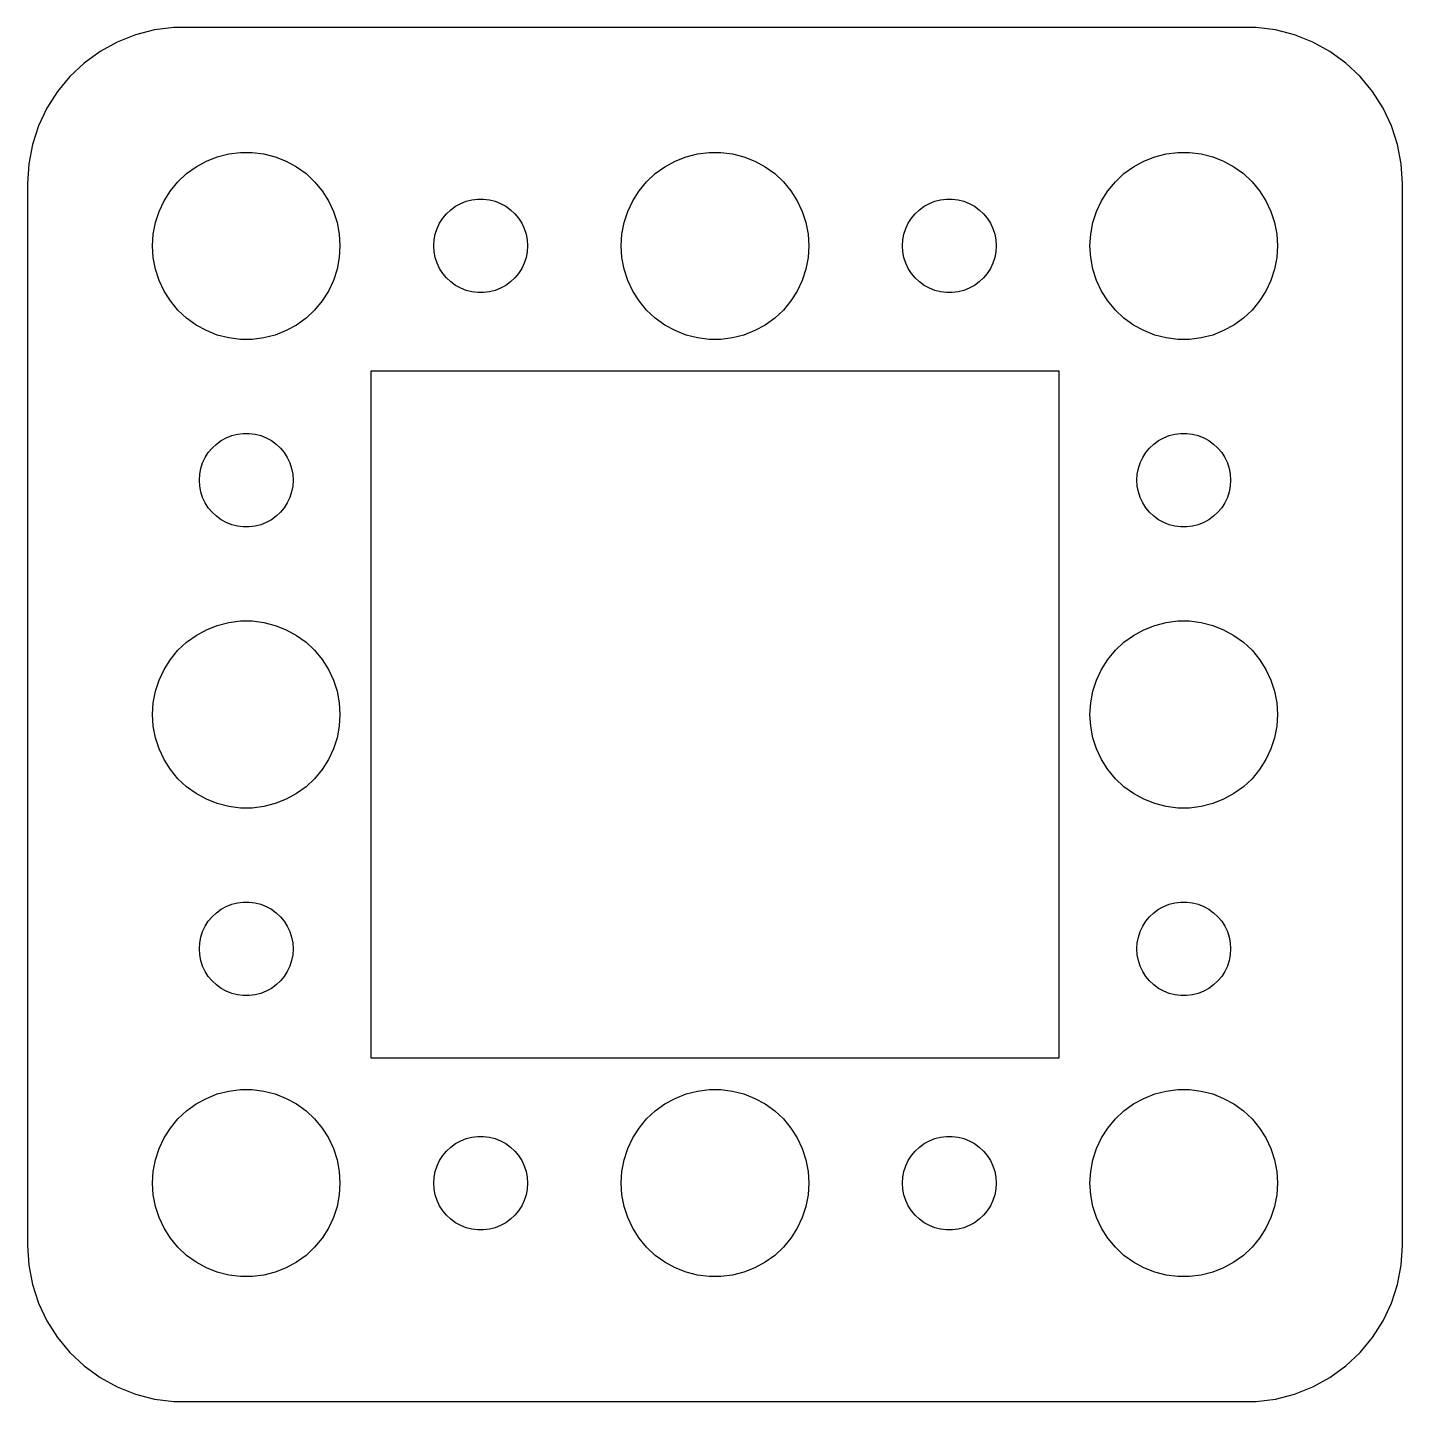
# Model space of a CAD drawing. Header units: metres. Extents: x -22 to 22, y 248 to 508.
# Drawn here: x -22 to 22, y 410.01 to 453.99 of the extents above; entities that cross this region are included whole.
import ezdxf

# ---------------------------------------------------------------- set-up
doc = ezdxf.new("R2010")
doc.units = ezdxf.units.M

msp = doc.modelspace()

# ---------------------------------------------------------------- linework, layer by layer
for p, q in [((-18.5451, 453.755), (-19.1289, 453.524)), ((-17.9369, 453.911), (-18.5451, 453.755)), ((-17.3139, 453.99), (-17.9369, 453.911)), ((17.3139, 453.99), (-17.3139, 453.99)), ((17.9369, 453.911), (17.3139, 453.99)), ((18.5451, 453.755), (17.9369, 453.911)), ((19.1289, 453.524), (18.5451, 453.755)), ((-19.6791, 453.222), (-20.1871, 452.853)), ((-19.1289, 453.524), (-19.6791, 453.222)), ((19.6791, 453.222), (19.1289, 453.524)), ((20.1871, 452.853), (19.6791, 453.222)), ((-20.1871, 452.853), (-20.6448, 452.423)), ((20.6448, 452.423), (20.1871, 452.853)), ((-20.6448, 452.423), (-21.0451, 451.939)), ((21.0451, 451.939), (20.6448, 452.423)), ((-21.0451, 451.939), (-21.3815, 451.409)), ((21.3815, 451.409), (21.0451, 451.939)), ((-21.3815, 451.409), (-21.6489, 450.841)), ((21.6489, 450.841), (21.3815, 451.409)), ((-21.6489, 450.841), (-21.8429, 450.243)), ((21.8429, 450.243), (21.6489, 450.841)), ((-21.8429, 450.243), (-21.9606, 449.627)), ((21.9606, 449.627), (21.8429, 450.243)), ((-16.6075, 449.533), (-16.2773, 449.714)), ((-16.2773, 449.714), (-15.927, 449.853)), ((-15.927, 449.853), (-15.5621, 449.947)), ((-15.5621, 449.947), (-15.1884, 449.994)), ((-15.1884, 449.994), (-14.8116, 449.994)), ((-14.8116, 449.994), (-14.4379, 449.947)), ((-14.4379, 449.947), (-14.0729, 449.853)), ((-14.0729, 449.853), (-13.7227, 449.714)), ((-13.7227, 449.714), (-13.3925, 449.533)), ((-1.60747, 449.533), (-1.27733, 449.714)), ((-1.27733, 449.714), (-0.92705, 449.853)), ((-0.92705, 449.853), (-0.56213, 449.947)), ((-0.56213, 449.947), (-0.18837, 449.994)), ((-0.18837, 449.994), (0.18837, 449.994)), ((0.18837, 449.994), (0.56213, 449.947)), ((0.56213, 449.947), (0.92705, 449.853)), ((0.92705, 449.853), (1.27733, 449.714)), ((1.27733, 449.714), (1.60747, 449.533)), ((13.3925, 449.533), (13.7227, 449.714)), ((13.7227, 449.714), (14.0729, 449.853)), ((14.0729, 449.853), (14.4379, 449.947)), ((14.4379, 449.947), (14.8116, 449.994)), ((14.8116, 449.994), (15.1884, 449.994)), ((15.1884, 449.994), (15.5621, 449.947)), ((15.5621, 449.947), (15.927, 449.853)), ((15.927, 449.853), (16.2773, 449.714)), ((16.2773, 449.714), (16.6075, 449.533)), ((-21.9606, 449.627), (-22, 449)), ((-17.1869, 449.054), (-16.9123, 449.312)), ((-16.9123, 449.312), (-16.6075, 449.533)), ((-13.3925, 449.533), (-13.0877, 449.312)), ((-13.0877, 449.312), (-12.8131, 449.054)), ((-2.1869, 449.054), (-1.91226, 449.312)), ((-1.91226, 449.312), (-1.60747, 449.533)), ((1.60747, 449.533), (1.91226, 449.312)), ((1.91226, 449.312), (2.1869, 449.054)), ((12.8131, 449.054), (13.0877, 449.312)), ((13.0877, 449.312), (13.3925, 449.533)), ((16.6075, 449.533), (16.9123, 449.312)), ((16.9123, 449.312), (17.1869, 449.054)), ((22, 449), (21.9606, 449.627)), ((-22, 449), (-22, 415)), ((-17.427, 448.763), (-17.1869, 449.054)), ((-12.8131, 449.054), (-12.5729, 448.763)), ((-2.42705, 448.763), (-2.1869, 449.054)), ((2.1869, 449.054), (2.42705, 448.763)), ((12.5729, 448.763), (12.8131, 449.054)), ((17.1869, 449.054), (17.427, 448.763)), ((22, 415), (22, 449)), ((-17.7893, 448.104), (-17.6289, 448.445)), ((-17.6289, 448.445), (-17.427, 448.763)), ((-12.5729, 448.763), (-12.3711, 448.445)), ((-12.3711, 448.445), (-12.2107, 448.104)), ((-8.13866, 448.357), (-7.96352, 448.427)), ((-7.96352, 448.427), (-7.78107, 448.473)), ((-7.78107, 448.473), (-7.59418, 448.497)), ((-7.59418, 448.497), (-7.40581, 448.497)), ((-7.40581, 448.497), (-7.21892, 448.473)), ((-7.21892, 448.473), (-7.03647, 448.427)), ((-7.03647, 448.427), (-6.86133, 448.357)), ((-2.78932, 448.104), (-2.62891, 448.445)), ((-2.62891, 448.445), (-2.42705, 448.763)), ((2.42705, 448.763), (2.62891, 448.445)), ((2.62891, 448.445), (2.78932, 448.104)), ((6.86133, 448.357), (7.03647, 448.427)), ((7.03647, 448.427), (7.21892, 448.473)), ((7.21892, 448.473), (7.40581, 448.497)), ((7.40581, 448.497), (7.59418, 448.497)), ((7.59418, 448.497), (7.78107, 448.473)), ((7.78107, 448.473), (7.96352, 448.427)), ((7.96352, 448.427), (8.13866, 448.357)), ((12.2107, 448.104), (12.3711, 448.445)), ((12.3711, 448.445), (12.5729, 448.763)), ((17.427, 448.763), (17.6289, 448.445)), ((17.6289, 448.445), (17.7893, 448.104)), ((-17.9057, 447.746), (-17.7893, 448.104)), ((-12.2107, 448.104), (-12.0942, 447.746)), ((-8.71352, 447.882), (-8.59344, 448.027)), ((-8.59344, 448.027), (-8.45613, 448.156)), ((-8.45613, 448.156), (-8.30373, 448.266)), ((-8.30373, 448.266), (-8.13866, 448.357)), ((-6.86133, 448.357), (-6.69626, 448.266)), ((-6.69626, 448.266), (-6.54385, 448.156)), ((-6.54385, 448.156), (-6.40654, 448.027)), ((-6.40654, 448.027), (-6.28647, 447.882)), ((-2.90575, 447.746), (-2.78932, 448.104)), ((2.78932, 448.104), (2.90575, 447.746)), ((6.28647, 447.882), (6.40654, 448.027)), ((6.40654, 448.027), (6.54385, 448.156)), ((6.54385, 448.156), (6.69626, 448.266)), ((6.69626, 448.266), (6.86133, 448.357)), ((8.13866, 448.357), (8.30373, 448.266)), ((8.30373, 448.266), (8.45613, 448.156)), ((8.45613, 448.156), (8.59344, 448.027)), ((8.59344, 448.027), (8.71352, 447.882)), ((12.0942, 447.746), (12.2107, 448.104)), ((17.7893, 448.104), (17.9057, 447.746)), ((-17.9763, 447.376), (-17.9057, 447.746)), ((-12.0942, 447.746), (-12.0237, 447.376)), ((-8.95287, 447.373), (-8.89465, 447.552)), ((-8.89465, 447.552), (-8.81445, 447.723)), ((-8.81445, 447.723), (-8.71352, 447.882)), ((-6.28647, 447.882), (-6.18553, 447.723)), ((-6.18553, 447.723), (-6.10533, 447.552)), ((-6.10533, 447.552), (-6.04712, 447.373)), ((-2.97633, 447.376), (-2.90575, 447.746)), ((2.90575, 447.746), (2.97633, 447.376)), ((6.04712, 447.373), (6.10533, 447.552)), ((6.10533, 447.552), (6.18553, 447.723)), ((6.18553, 447.723), (6.28647, 447.882)), ((8.71352, 447.882), (8.81445, 447.723)), ((8.81445, 447.723), (8.89465, 447.552)), ((8.89465, 447.552), (8.95287, 447.373)), ((12.0237, 447.376), (12.0942, 447.746)), ((17.9057, 447.746), (17.9763, 447.376)), ((-18, 447), (-17.9763, 447.376)), ((-12.0237, 447.376), (-12, 447)), ((-9, 447), (-8.98816, 447.188)), ((-8.98816, 447.188), (-8.95287, 447.373)), ((-6.04712, 447.373), (-6.01183, 447.188)), ((-6.01183, 447.188), (-6, 447)), ((-3, 447), (-2.97633, 447.376)), ((2.97633, 447.376), (3, 447)), ((6, 447), (6.01183, 447.188)), ((6.01183, 447.188), (6.04712, 447.373)), ((8.95287, 447.373), (8.98816, 447.188)), ((8.98816, 447.188), (9, 447)), ((12, 447), (12.0237, 447.376)), ((17.9763, 447.376), (18, 447)), ((-17.9763, 446.624), (-18, 447)), ((-17.9057, 446.254), (-17.9763, 446.624)), ((-12.0237, 446.624), (-12.0942, 446.254)), ((-12, 447), (-12.0237, 446.624)), ((-8.98816, 446.812), (-9, 447)), ((-8.95287, 446.627), (-8.98816, 446.812)), ((-8.89465, 446.448), (-8.95287, 446.627)), ((-6.04712, 446.627), (-6.10533, 446.448)), ((-6.01183, 446.812), (-6.04712, 446.627)), ((-6, 447), (-6.01183, 446.812)), ((-2.97633, 446.624), (-3, 447)), ((-2.90575, 446.254), (-2.97633, 446.624)), ((2.97633, 446.624), (2.90575, 446.254)), ((3, 447), (2.97633, 446.624)), ((6.01183, 446.812), (6, 447)), ((6.04712, 446.627), (6.01183, 446.812)), ((6.10533, 446.448), (6.04712, 446.627)), ((8.95287, 446.627), (8.89465, 446.448)), ((8.98816, 446.812), (8.95287, 446.627)), ((9, 447), (8.98816, 446.812)), ((12.0237, 446.624), (12, 447)), ((12.0942, 446.254), (12.0237, 446.624)), ((17.9763, 446.624), (17.9057, 446.254)), ((18, 447), (17.9763, 446.624)), ((-17.7893, 445.896), (-17.9057, 446.254)), ((-12.0942, 446.254), (-12.2107, 445.896)), ((-8.81445, 446.277), (-8.89465, 446.448)), ((-8.71352, 446.118), (-8.81445, 446.277)), ((-6.18553, 446.277), (-6.28647, 446.118)), ((-6.10533, 446.448), (-6.18553, 446.277)), ((-2.78932, 445.896), (-2.90575, 446.254)), ((2.90575, 446.254), (2.78932, 445.896)), ((6.18553, 446.277), (6.10533, 446.448)), ((6.28647, 446.118), (6.18553, 446.277)), ((8.81445, 446.277), (8.71352, 446.118)), ((8.89465, 446.448), (8.81445, 446.277)), ((12.2107, 445.896), (12.0942, 446.254)), ((17.9057, 446.254), (17.7893, 445.896)), ((-17.6289, 445.555), (-17.7893, 445.896)), ((-12.2107, 445.896), (-12.3711, 445.555)), ((-8.59344, 445.973), (-8.71352, 446.118)), ((-8.45613, 445.844), (-8.59344, 445.973)), ((-8.30373, 445.734), (-8.45613, 445.844)), ((-8.13866, 445.643), (-8.30373, 445.734)), ((-6.69626, 445.734), (-6.86133, 445.643)), ((-6.54385, 445.844), (-6.69626, 445.734)), ((-6.40654, 445.973), (-6.54385, 445.844)), ((-6.28647, 446.118), (-6.40654, 445.973)), ((-2.62891, 445.555), (-2.78932, 445.896)), ((2.78932, 445.896), (2.62891, 445.555)), ((6.40654, 445.973), (6.28647, 446.118)), ((6.54385, 445.844), (6.40654, 445.973)), ((6.69626, 445.734), (6.54385, 445.844)), ((6.86133, 445.643), (6.69626, 445.734)), ((8.30373, 445.734), (8.13866, 445.643)), ((8.45613, 445.844), (8.30373, 445.734)), ((8.59344, 445.973), (8.45613, 445.844)), ((8.71352, 446.118), (8.59344, 445.973)), ((12.3711, 445.555), (12.2107, 445.896)), ((17.7893, 445.896), (17.6289, 445.555)), ((-17.427, 445.237), (-17.6289, 445.555)), ((-12.3711, 445.555), (-12.5729, 445.237)), ((-7.96352, 445.573), (-8.13866, 445.643)), ((-7.78107, 445.527), (-7.96352, 445.573)), ((-7.59418, 445.503), (-7.78107, 445.527)), ((-7.40581, 445.503), (-7.59418, 445.503)), ((-7.21892, 445.527), (-7.40581, 445.503)), ((-7.03647, 445.573), (-7.21892, 445.527)), ((-6.86133, 445.643), (-7.03647, 445.573)), ((-2.42705, 445.237), (-2.62891, 445.555)), ((2.62891, 445.555), (2.42705, 445.237)), ((7.03647, 445.573), (6.86133, 445.643)), ((7.21892, 445.527), (7.03647, 445.573)), ((7.40581, 445.503), (7.21892, 445.527)), ((7.59418, 445.503), (7.40581, 445.503)), ((7.78107, 445.527), (7.59418, 445.503)), ((7.96352, 445.573), (7.78107, 445.527)), ((8.13866, 445.643), (7.96352, 445.573)), ((12.5729, 445.237), (12.3711, 445.555)), ((17.6289, 445.555), (17.427, 445.237)), ((-17.1869, 444.946), (-17.427, 445.237)), ((-16.9123, 444.688), (-17.1869, 444.946)), ((-12.8131, 444.946), (-13.0877, 444.688)), ((-12.5729, 445.237), (-12.8131, 444.946)), ((-2.1869, 444.946), (-2.42705, 445.237)), ((-1.91226, 444.688), (-2.1869, 444.946)), ((2.1869, 444.946), (1.91226, 444.688)), ((2.42705, 445.237), (2.1869, 444.946)), ((12.8131, 444.946), (12.5729, 445.237)), ((13.0877, 444.688), (12.8131, 444.946)), ((17.1869, 444.946), (16.9123, 444.688)), ((17.427, 445.237), (17.1869, 444.946)), ((-16.6075, 444.467), (-16.9123, 444.688)), ((-16.2773, 444.286), (-16.6075, 444.467)), ((-13.3925, 444.467), (-13.7227, 444.286)), ((-13.0877, 444.688), (-13.3925, 444.467)), ((-1.60747, 444.467), (-1.91226, 444.688)), ((-1.27733, 444.286), (-1.60747, 444.467)), ((1.60747, 444.467), (1.27733, 444.286)), ((1.91226, 444.688), (1.60747, 444.467)), ((13.3925, 444.467), (13.0877, 444.688)), ((13.7227, 444.286), (13.3925, 444.467)), ((16.6075, 444.467), (16.2773, 444.286)), ((16.9123, 444.688), (16.6075, 444.467)), ((-15.927, 444.147), (-16.2773, 444.286)), ((-15.5621, 444.053), (-15.927, 444.147)), ((-15.1884, 444.006), (-15.5621, 444.053)), ((-14.8116, 444.006), (-15.1884, 444.006)), ((-14.4379, 444.053), (-14.8116, 444.006)), ((-14.0729, 444.147), (-14.4379, 444.053)), ((-13.7227, 444.286), (-14.0729, 444.147)), ((-0.92705, 444.147), (-1.27733, 444.286)), ((-0.56213, 444.053), (-0.92705, 444.147)), ((-0.18837, 444.006), (-0.56213, 444.053)), ((0.18837, 444.006), (-0.18837, 444.006)), ((0.56213, 444.053), (0.18837, 444.006)), ((0.92705, 444.147), (0.56213, 444.053)), ((1.27733, 444.286), (0.92705, 444.147)), ((14.0729, 444.147), (13.7227, 444.286)), ((14.4379, 444.053), (14.0729, 444.147)), ((14.8116, 444.006), (14.4379, 444.053)), ((15.1884, 444.006), (14.8116, 444.006)), ((15.5621, 444.053), (15.1884, 444.006)), ((15.927, 444.147), (15.5621, 444.053)), ((16.2773, 444.286), (15.927, 444.147)), ((-11, 421), (-11, 443)), ((-11, 443), (11, 443)), ((11, 443), (11, 421)), ((-15.6387, 440.857), (-15.4635, 440.927)), ((-15.4635, 440.927), (-15.2811, 440.973)), ((-15.2811, 440.973), (-15.0942, 440.997)), ((-15.0942, 440.997), (-14.9058, 440.997)), ((-14.9058, 440.997), (-14.7189, 440.973)), ((-14.7189, 440.973), (-14.5365, 440.927)), ((-14.5365, 440.927), (-14.3613, 440.857)), ((14.3613, 440.857), (14.5365, 440.927)), ((14.5365, 440.927), (14.7189, 440.973)), ((14.7189, 440.973), (14.9058, 440.997)), ((14.9058, 440.997), (15.0942, 440.997)), ((15.0942, 440.997), (15.2811, 440.973)), ((15.2811, 440.973), (15.4635, 440.927)), ((15.4635, 440.927), (15.6387, 440.857)), ((-16.2135, 440.382), (-16.0934, 440.527)), ((-16.0934, 440.527), (-15.9561, 440.656)), ((-15.9561, 440.656), (-15.8037, 440.766)), ((-15.8037, 440.766), (-15.6387, 440.857)), ((-14.3613, 440.857), (-14.1963, 440.766)), ((-14.1963, 440.766), (-14.0439, 440.656)), ((-14.0439, 440.656), (-13.9065, 440.527)), ((-13.9065, 440.527), (-13.7865, 440.382)), ((13.7865, 440.382), (13.9065, 440.527)), ((13.9065, 440.527), (14.0439, 440.656)), ((14.0439, 440.656), (14.1963, 440.766)), ((14.1963, 440.766), (14.3613, 440.857)), ((15.6387, 440.857), (15.8037, 440.766)), ((15.8037, 440.766), (15.9561, 440.656)), ((15.9561, 440.656), (16.0934, 440.527)), ((16.0934, 440.527), (16.2135, 440.382)), ((-16.4529, 439.873), (-16.3947, 440.052)), ((-16.3947, 440.052), (-16.3145, 440.223)), ((-16.3145, 440.223), (-16.2135, 440.382)), ((-13.7865, 440.382), (-13.6855, 440.223)), ((-13.6855, 440.223), (-13.6053, 440.052)), ((-13.6053, 440.052), (-13.5471, 439.873)), ((13.5471, 439.873), (13.6053, 440.052)), ((13.6053, 440.052), (13.6855, 440.223)), ((13.6855, 440.223), (13.7865, 440.382)), ((16.2135, 440.382), (16.3145, 440.223)), ((16.3145, 440.223), (16.3947, 440.052)), ((16.3947, 440.052), (16.4529, 439.873)), ((-16.5, 439.5), (-16.4882, 439.688)), ((-16.4882, 439.688), (-16.4529, 439.873)), ((-13.5471, 439.873), (-13.5118, 439.688)), ((-13.5118, 439.688), (-13.5, 439.5)), ((13.5, 439.5), (13.5118, 439.688)), ((13.5118, 439.688), (13.5471, 439.873)), ((16.4529, 439.873), (16.4882, 439.688)), ((16.4882, 439.688), (16.5, 439.5)), ((-16.4882, 439.312), (-16.5, 439.5)), ((-16.4529, 439.127), (-16.4882, 439.312)), ((-16.3947, 438.948), (-16.4529, 439.127)), ((-13.5471, 439.127), (-13.6053, 438.948)), ((-13.5118, 439.312), (-13.5471, 439.127)), ((-13.5, 439.5), (-13.5118, 439.312)), ((13.5118, 439.312), (13.5, 439.5)), ((13.5471, 439.127), (13.5118, 439.312)), ((13.6053, 438.948), (13.5471, 439.127)), ((16.4529, 439.127), (16.3947, 438.948)), ((16.4882, 439.312), (16.4529, 439.127)), ((16.5, 439.5), (16.4882, 439.312)), ((-16.3145, 438.777), (-16.3947, 438.948)), ((-16.2135, 438.618), (-16.3145, 438.777)), ((-13.6855, 438.777), (-13.7865, 438.618)), ((-13.6053, 438.948), (-13.6855, 438.777)), ((13.6855, 438.777), (13.6053, 438.948)), ((13.7865, 438.618), (13.6855, 438.777)), ((16.3145, 438.777), (16.2135, 438.618)), ((16.3947, 438.948), (16.3145, 438.777)), ((-16.0934, 438.473), (-16.2135, 438.618)), ((-15.9561, 438.344), (-16.0934, 438.473)), ((-15.8037, 438.234), (-15.9561, 438.344)), ((-14.0439, 438.344), (-14.1963, 438.234)), ((-13.9065, 438.473), (-14.0439, 438.344)), ((-13.7865, 438.618), (-13.9065, 438.473)), ((13.9065, 438.473), (13.7865, 438.618)), ((14.0439, 438.344), (13.9065, 438.473)), ((14.1963, 438.234), (14.0439, 438.344)), ((15.9561, 438.344), (15.8037, 438.234)), ((16.0934, 438.473), (15.9561, 438.344)), ((16.2135, 438.618), (16.0934, 438.473)), ((-15.6387, 438.143), (-15.8037, 438.234)), ((-15.4635, 438.073), (-15.6387, 438.143)), ((-15.2811, 438.027), (-15.4635, 438.073)), ((-15.0942, 438.003), (-15.2811, 438.027)), ((-14.9058, 438.003), (-15.0942, 438.003)), ((-14.7189, 438.027), (-14.9058, 438.003)), ((-14.5365, 438.073), (-14.7189, 438.027)), ((-14.3613, 438.143), (-14.5365, 438.073)), ((-14.1963, 438.234), (-14.3613, 438.143)), ((14.3613, 438.143), (14.1963, 438.234)), ((14.5365, 438.073), (14.3613, 438.143)), ((14.7189, 438.027), (14.5365, 438.073)), ((14.9058, 438.003), (14.7189, 438.027)), ((15.0942, 438.003), (14.9058, 438.003)), ((15.2811, 438.027), (15.0942, 438.003)), ((15.4635, 438.073), (15.2811, 438.027)), ((15.6387, 438.143), (15.4635, 438.073)), ((15.8037, 438.234), (15.6387, 438.143)), ((-16.2773, 434.714), (-15.927, 434.853)), ((-15.927, 434.853), (-15.5621, 434.947)), ((-15.5621, 434.947), (-15.1884, 434.994)), ((-15.1884, 434.994), (-14.8116, 434.994)), ((-14.8116, 434.994), (-14.4379, 434.947)), ((-14.4379, 434.947), (-14.0729, 434.853)), ((-14.0729, 434.853), (-13.7227, 434.714)), ((13.7227, 434.714), (14.0729, 434.853)), ((14.0729, 434.853), (14.4379, 434.947)), ((14.4379, 434.947), (14.8116, 434.994)), ((14.8116, 434.994), (15.1884, 434.994)), ((15.1884, 434.994), (15.5621, 434.947)), ((15.5621, 434.947), (15.927, 434.853)), ((15.927, 434.853), (16.2773, 434.714)), ((-17.1869, 434.054), (-16.9123, 434.312)), ((-16.9123, 434.312), (-16.6075, 434.533)), ((-16.6075, 434.533), (-16.2773, 434.714)), ((-13.7227, 434.714), (-13.3925, 434.533)), ((-13.3925, 434.533), (-13.0877, 434.312)), ((-13.0877, 434.312), (-12.8131, 434.054)), ((12.8131, 434.054), (13.0877, 434.312)), ((13.0877, 434.312), (13.3925, 434.533)), ((13.3925, 434.533), (13.7227, 434.714)), ((16.2773, 434.714), (16.6075, 434.533)), ((16.6075, 434.533), (16.9123, 434.312)), ((16.9123, 434.312), (17.1869, 434.054)), ((-17.427, 433.763), (-17.1869, 434.054)), ((-12.8131, 434.054), (-12.5729, 433.763)), ((12.5729, 433.763), (12.8131, 434.054)), ((17.1869, 434.054), (17.427, 433.763)), ((-17.7893, 433.104), (-17.6289, 433.445)), ((-17.6289, 433.445), (-17.427, 433.763)), ((-12.5729, 433.763), (-12.3711, 433.445)), ((-12.3711, 433.445), (-12.2107, 433.104)), ((12.2107, 433.104), (12.3711, 433.445)), ((12.3711, 433.445), (12.5729, 433.763)), ((17.427, 433.763), (17.6289, 433.445)), ((17.6289, 433.445), (17.7893, 433.104)), ((-17.9057, 432.746), (-17.7893, 433.104)), ((-12.2107, 433.104), (-12.0942, 432.746)), ((12.0942, 432.746), (12.2107, 433.104)), ((17.7893, 433.104), (17.9057, 432.746)), ((-17.9763, 432.376), (-17.9057, 432.746)), ((-12.0942, 432.746), (-12.0237, 432.376)), ((12.0237, 432.376), (12.0942, 432.746)), ((17.9057, 432.746), (17.9763, 432.376)), ((-18, 432), (-17.9763, 432.376)), ((-12.0237, 432.376), (-12, 432)), ((12, 432), (12.0237, 432.376)), ((17.9763, 432.376), (18, 432)), ((-17.9763, 431.624), (-18, 432)), ((-12, 432), (-12.0237, 431.624)), ((12.0237, 431.624), (12, 432)), ((18, 432), (17.9763, 431.624)), ((-17.9057, 431.254), (-17.9763, 431.624)), ((-17.7893, 430.896), (-17.9057, 431.254)), ((-12.0942, 431.254), (-12.2107, 430.896)), ((-12.0237, 431.624), (-12.0942, 431.254)), ((12.0942, 431.254), (12.0237, 431.624)), ((12.2107, 430.896), (12.0942, 431.254)), ((17.9057, 431.254), (17.7893, 430.896)), ((17.9763, 431.624), (17.9057, 431.254)), ((-17.6289, 430.555), (-17.7893, 430.896)), ((-12.2107, 430.896), (-12.3711, 430.555)), ((12.3711, 430.555), (12.2107, 430.896)), ((17.7893, 430.896), (17.6289, 430.555)), ((-17.427, 430.237), (-17.6289, 430.555)), ((-12.3711, 430.555), (-12.5729, 430.237)), ((12.5729, 430.237), (12.3711, 430.555)), ((17.6289, 430.555), (17.427, 430.237)), ((-17.1869, 429.946), (-17.427, 430.237)), ((-16.9123, 429.688), (-17.1869, 429.946)), ((-12.8131, 429.946), (-13.0877, 429.688)), ((-12.5729, 430.237), (-12.8131, 429.946)), ((12.8131, 429.946), (12.5729, 430.237)), ((13.0877, 429.688), (12.8131, 429.946)), ((17.1869, 429.946), (16.9123, 429.688)), ((17.427, 430.237), (17.1869, 429.946)), ((-16.6075, 429.467), (-16.9123, 429.688)), ((-16.2773, 429.286), (-16.6075, 429.467)), ((-13.3925, 429.467), (-13.7227, 429.286)), ((-13.0877, 429.688), (-13.3925, 429.467)), ((13.3925, 429.467), (13.0877, 429.688)), ((13.7227, 429.286), (13.3925, 429.467)), ((16.6075, 429.467), (16.2773, 429.286)), ((16.9123, 429.688), (16.6075, 429.467)), ((-15.927, 429.147), (-16.2773, 429.286)), ((-15.5621, 429.053), (-15.927, 429.147)), ((-15.1884, 429.006), (-15.5621, 429.053)), ((-14.8116, 429.006), (-15.1884, 429.006)), ((-14.4379, 429.053), (-14.8116, 429.006)), ((-14.0729, 429.147), (-14.4379, 429.053)), ((-13.7227, 429.286), (-14.0729, 429.147)), ((14.0729, 429.147), (13.7227, 429.286)), ((14.4379, 429.053), (14.0729, 429.147)), ((14.8116, 429.006), (14.4379, 429.053)), ((15.1884, 429.006), (14.8116, 429.006)), ((15.5621, 429.053), (15.1884, 429.006)), ((15.927, 429.147), (15.5621, 429.053)), ((16.2773, 429.286), (15.927, 429.147)), ((-15.6387, 425.857), (-15.4635, 425.927)), ((-15.4635, 425.927), (-15.2811, 425.973)), ((-15.2811, 425.973), (-15.0942, 425.997)), ((-15.0942, 425.997), (-14.9058, 425.997)), ((-14.9058, 425.997), (-14.7189, 425.973)), ((-14.7189, 425.973), (-14.5365, 425.927)), ((-14.5365, 425.927), (-14.3613, 425.857)), ((14.3613, 425.857), (14.5365, 425.927)), ((14.5365, 425.927), (14.7189, 425.973)), ((14.7189, 425.973), (14.9058, 425.997)), ((14.9058, 425.997), (15.0942, 425.997)), ((15.0942, 425.997), (15.2811, 425.973)), ((15.2811, 425.973), (15.4635, 425.927)), ((15.4635, 425.927), (15.6387, 425.857)), ((-16.2135, 425.382), (-16.0934, 425.527)), ((-16.0934, 425.527), (-15.9561, 425.656)), ((-15.9561, 425.656), (-15.8037, 425.766)), ((-15.8037, 425.766), (-15.6387, 425.857)), ((-14.3613, 425.857), (-14.1963, 425.766)), ((-14.1963, 425.766), (-14.0439, 425.656)), ((-14.0439, 425.656), (-13.9065, 425.527)), ((-13.9065, 425.527), (-13.7865, 425.382)), ((13.7865, 425.382), (13.9065, 425.527)), ((13.9065, 425.527), (14.0439, 425.656)), ((14.0439, 425.656), (14.1963, 425.766)), ((14.1963, 425.766), (14.3613, 425.857)), ((15.6387, 425.857), (15.8037, 425.766)), ((15.8037, 425.766), (15.9561, 425.656)), ((15.9561, 425.656), (16.0934, 425.527)), ((16.0934, 425.527), (16.2135, 425.382)), ((-16.4529, 424.873), (-16.3947, 425.052)), ((-16.3947, 425.052), (-16.3145, 425.223)), ((-16.3145, 425.223), (-16.2135, 425.382)), ((-13.7865, 425.382), (-13.6855, 425.223)), ((-13.6855, 425.223), (-13.6053, 425.052)), ((-13.6053, 425.052), (-13.5471, 424.873)), ((13.5471, 424.873), (13.6053, 425.052)), ((13.6053, 425.052), (13.6855, 425.223)), ((13.6855, 425.223), (13.7865, 425.382)), ((16.2135, 425.382), (16.3145, 425.223)), ((16.3145, 425.223), (16.3947, 425.052)), ((16.3947, 425.052), (16.4529, 424.873)), ((-16.5, 424.5), (-16.4882, 424.688)), ((-16.4882, 424.688), (-16.4529, 424.873)), ((-13.5471, 424.873), (-13.5118, 424.688)), ((-13.5118, 424.688), (-13.5, 424.5)), ((13.5, 424.5), (13.5118, 424.688)), ((13.5118, 424.688), (13.5471, 424.873)), ((16.4529, 424.873), (16.4882, 424.688)), ((16.4882, 424.688), (16.5, 424.5)), ((-16.4882, 424.312), (-16.5, 424.5)), ((-16.4529, 424.127), (-16.4882, 424.312)), ((-13.5118, 424.312), (-13.5471, 424.127)), ((-13.5, 424.5), (-13.5118, 424.312)), ((13.5118, 424.312), (13.5, 424.5)), ((13.5471, 424.127), (13.5118, 424.312)), ((16.4882, 424.312), (16.4529, 424.127)), ((16.5, 424.5), (16.4882, 424.312)), ((-16.3947, 423.948), (-16.4529, 424.127)), ((-16.3145, 423.777), (-16.3947, 423.948)), ((-16.2135, 423.618), (-16.3145, 423.777)), ((-13.6855, 423.777), (-13.7865, 423.618)), ((-13.6053, 423.948), (-13.6855, 423.777)), ((-13.5471, 424.127), (-13.6053, 423.948)), ((13.6053, 423.948), (13.5471, 424.127)), ((13.6855, 423.777), (13.6053, 423.948)), ((13.7865, 423.618), (13.6855, 423.777)), ((16.3145, 423.777), (16.2135, 423.618)), ((16.3947, 423.948), (16.3145, 423.777)), ((16.4529, 424.127), (16.3947, 423.948)), ((-16.0934, 423.473), (-16.2135, 423.618)), ((-15.9561, 423.344), (-16.0934, 423.473)), ((-15.8037, 423.234), (-15.9561, 423.344)), ((-14.0439, 423.344), (-14.1963, 423.234)), ((-13.9065, 423.473), (-14.0439, 423.344)), ((-13.7865, 423.618), (-13.9065, 423.473)), ((13.9065, 423.473), (13.7865, 423.618)), ((14.0439, 423.344), (13.9065, 423.473)), ((14.1963, 423.234), (14.0439, 423.344)), ((15.9561, 423.344), (15.8037, 423.234)), ((16.0934, 423.473), (15.9561, 423.344)), ((16.2135, 423.618), (16.0934, 423.473)), ((-15.6387, 423.143), (-15.8037, 423.234)), ((-15.4635, 423.073), (-15.6387, 423.143)), ((-15.2811, 423.027), (-15.4635, 423.073)), ((-15.0942, 423.003), (-15.2811, 423.027)), ((-14.9058, 423.003), (-15.0942, 423.003)), ((-14.7189, 423.027), (-14.9058, 423.003)), ((-14.5365, 423.073), (-14.7189, 423.027)), ((-14.3613, 423.143), (-14.5365, 423.073)), ((-14.1963, 423.234), (-14.3613, 423.143)), ((14.3613, 423.143), (14.1963, 423.234)), ((14.5365, 423.073), (14.3613, 423.143)), ((14.7189, 423.027), (14.5365, 423.073)), ((14.9058, 423.003), (14.7189, 423.027)), ((15.0942, 423.003), (14.9058, 423.003)), ((15.2811, 423.027), (15.0942, 423.003)), ((15.4635, 423.073), (15.2811, 423.027)), ((15.6387, 423.143), (15.4635, 423.073)), ((15.8037, 423.234), (15.6387, 423.143)), ((11, 421), (-11, 421)), ((-16.2773, 419.714), (-15.927, 419.853)), ((-15.927, 419.853), (-15.5621, 419.947)), ((-15.5621, 419.947), (-15.1884, 419.994)), ((-15.1884, 419.994), (-14.8116, 419.994)), ((-14.8116, 419.994), (-14.4379, 419.947)), ((-14.4379, 419.947), (-14.0729, 419.853)), ((-14.0729, 419.853), (-13.7227, 419.714)), ((-1.27733, 419.714), (-0.92705, 419.853)), ((-0.92705, 419.853), (-0.56213, 419.947)), ((-0.56213, 419.947), (-0.18837, 419.994)), ((-0.18837, 419.994), (0.18837, 419.994)), ((0.18837, 419.994), (0.56213, 419.947)), ((0.56213, 419.947), (0.92705, 419.853)), ((0.92705, 419.853), (1.27733, 419.714)), ((13.7227, 419.714), (14.0729, 419.853)), ((14.0729, 419.853), (14.4379, 419.947)), ((14.4379, 419.947), (14.8116, 419.994)), ((14.8116, 419.994), (15.1884, 419.994)), ((15.1884, 419.994), (15.5621, 419.947)), ((15.5621, 419.947), (15.927, 419.853)), ((15.927, 419.853), (16.2773, 419.714)), ((-16.9123, 419.312), (-16.6075, 419.533)), ((-16.6075, 419.533), (-16.2773, 419.714)), ((-13.7227, 419.714), (-13.3925, 419.533)), ((-13.3925, 419.533), (-13.0877, 419.312)), ((-1.91226, 419.312), (-1.60747, 419.533)), ((-1.60747, 419.533), (-1.27733, 419.714)), ((1.27733, 419.714), (1.60747, 419.533)), ((1.60747, 419.533), (1.91226, 419.312)), ((13.0877, 419.312), (13.3925, 419.533)), ((13.3925, 419.533), (13.7227, 419.714)), ((16.2773, 419.714), (16.6075, 419.533)), ((16.6075, 419.533), (16.9123, 419.312)), ((-17.427, 418.763), (-17.1869, 419.054)), ((-17.1869, 419.054), (-16.9123, 419.312)), ((-13.0877, 419.312), (-12.8131, 419.054)), ((-12.8131, 419.054), (-12.5729, 418.763)), ((-2.42705, 418.763), (-2.1869, 419.054)), ((-2.1869, 419.054), (-1.91226, 419.312)), ((1.91226, 419.312), (2.1869, 419.054)), ((2.1869, 419.054), (2.42705, 418.763)), ((12.5729, 418.763), (12.8131, 419.054)), ((12.8131, 419.054), (13.0877, 419.312)), ((16.9123, 419.312), (17.1869, 419.054)), ((17.1869, 419.054), (17.427, 418.763)), ((-17.7893, 418.104), (-17.6289, 418.445)), ((-17.6289, 418.445), (-17.427, 418.763)), ((-12.5729, 418.763), (-12.3711, 418.445)), ((-12.3711, 418.445), (-12.2107, 418.104)), ((-7.96352, 418.427), (-7.78107, 418.473)), ((-7.78107, 418.473), (-7.59418, 418.497)), ((-7.59418, 418.497), (-7.40581, 418.497)), ((-7.40581, 418.497), (-7.21892, 418.473)), ((-7.21892, 418.473), (-7.03647, 418.427)), ((-2.78932, 418.104), (-2.62891, 418.445)), ((-2.62891, 418.445), (-2.42705, 418.763)), ((2.42705, 418.763), (2.62891, 418.445)), ((2.62891, 418.445), (2.78932, 418.104)), ((7.03647, 418.427), (7.21892, 418.473)), ((7.21892, 418.473), (7.40581, 418.497)), ((7.40581, 418.497), (7.59418, 418.497)), ((7.59418, 418.497), (7.78107, 418.473)), ((7.78107, 418.473), (7.96352, 418.427)), ((12.2107, 418.104), (12.3711, 418.445)), ((12.3711, 418.445), (12.5729, 418.763)), ((17.427, 418.763), (17.6289, 418.445)), ((17.6289, 418.445), (17.7893, 418.104)), ((-17.9057, 417.746), (-17.7893, 418.104)), ((-12.2107, 418.104), (-12.0942, 417.746)), ((-8.71352, 417.882), (-8.59344, 418.027)), ((-8.59344, 418.027), (-8.45613, 418.156)), ((-8.45613, 418.156), (-8.30373, 418.266)), ((-8.30373, 418.266), (-8.13866, 418.357)), ((-8.13866, 418.357), (-7.96352, 418.427)), ((-7.03647, 418.427), (-6.86133, 418.357)), ((-6.86133, 418.357), (-6.69626, 418.266)), ((-6.69626, 418.266), (-6.54385, 418.156)), ((-6.54385, 418.156), (-6.40654, 418.027)), ((-6.40654, 418.027), (-6.28647, 417.882)), ((-2.90575, 417.746), (-2.78932, 418.104)), ((2.78932, 418.104), (2.90575, 417.746)), ((6.28647, 417.882), (6.40654, 418.027)), ((6.40654, 418.027), (6.54385, 418.156)), ((6.54385, 418.156), (6.69626, 418.266)), ((6.69626, 418.266), (6.86133, 418.357)), ((6.86133, 418.357), (7.03647, 418.427)), ((7.96352, 418.427), (8.13866, 418.357)), ((8.13866, 418.357), (8.30373, 418.266)), ((8.30373, 418.266), (8.45613, 418.156)), ((8.45613, 418.156), (8.59344, 418.027)), ((8.59344, 418.027), (8.71352, 417.882)), ((12.0942, 417.746), (12.2107, 418.104)), ((17.7893, 418.104), (17.9057, 417.746)), ((-17.9763, 417.376), (-17.9057, 417.746)), ((-12.0942, 417.746), (-12.0237, 417.376)), ((-8.89465, 417.552), (-8.81445, 417.723)), ((-8.81445, 417.723), (-8.71352, 417.882)), ((-6.28647, 417.882), (-6.18553, 417.723)), ((-6.18553, 417.723), (-6.10533, 417.552)), ((-2.97633, 417.376), (-2.90575, 417.746)), ((2.90575, 417.746), (2.97633, 417.376)), ((6.10533, 417.552), (6.18553, 417.723)), ((6.18553, 417.723), (6.28647, 417.882)), ((8.71352, 417.882), (8.81445, 417.723)), ((8.81445, 417.723), (8.89465, 417.552)), ((12.0237, 417.376), (12.0942, 417.746)), ((17.9057, 417.746), (17.9763, 417.376)), ((-18, 417), (-17.9763, 417.376)), ((-12.0237, 417.376), (-12, 417)), ((-9, 417), (-8.98816, 417.188)), ((-8.98816, 417.188), (-8.95287, 417.373)), ((-8.95287, 417.373), (-8.89465, 417.552)), ((-6.10533, 417.552), (-6.04712, 417.373)), ((-6.04712, 417.373), (-6.01183, 417.188)), ((-6.01183, 417.188), (-6, 417)), ((-3, 417), (-2.97633, 417.376)), ((2.97633, 417.376), (3, 417)), ((6, 417), (6.01183, 417.188)), ((6.01183, 417.188), (6.04712, 417.373)), ((6.04712, 417.373), (6.10533, 417.552)), ((8.89465, 417.552), (8.95287, 417.373)), ((8.95287, 417.373), (8.98816, 417.188)), ((8.98816, 417.188), (9, 417)), ((12, 417), (12.0237, 417.376)), ((17.9763, 417.376), (18, 417)), ((-17.9763, 416.624), (-18, 417)), ((-12, 417), (-12.0237, 416.624)), ((-8.98816, 416.812), (-9, 417)), ((-8.95287, 416.627), (-8.98816, 416.812)), ((-6.01183, 416.812), (-6.04712, 416.627)), ((-6, 417), (-6.01183, 416.812)), ((-2.97633, 416.624), (-3, 417)), ((3, 417), (2.97633, 416.624)), ((6.01183, 416.812), (6, 417)), ((6.04712, 416.627), (6.01183, 416.812)), ((8.98816, 416.812), (8.95287, 416.627)), ((9, 417), (8.98816, 416.812)), ((12.0237, 416.624), (12, 417)), ((18, 417), (17.9763, 416.624)), ((-17.9057, 416.254), (-17.9763, 416.624)), ((-17.7893, 415.896), (-17.9057, 416.254)), ((-12.0942, 416.254), (-12.2107, 415.896)), ((-12.0237, 416.624), (-12.0942, 416.254)), ((-8.89465, 416.448), (-8.95287, 416.627)), ((-8.81445, 416.277), (-8.89465, 416.448)), ((-8.71352, 416.118), (-8.81445, 416.277)), ((-6.18553, 416.277), (-6.28647, 416.118)), ((-6.10533, 416.448), (-6.18553, 416.277)), ((-6.04712, 416.627), (-6.10533, 416.448)), ((-2.90575, 416.254), (-2.97633, 416.624)), ((-2.78932, 415.896), (-2.90575, 416.254)), ((2.90575, 416.254), (2.78932, 415.896)), ((2.97633, 416.624), (2.90575, 416.254)), ((6.10533, 416.448), (6.04712, 416.627)), ((6.18553, 416.277), (6.10533, 416.448)), ((6.28647, 416.118), (6.18553, 416.277)), ((8.81445, 416.277), (8.71352, 416.118)), ((8.89465, 416.448), (8.81445, 416.277)), ((8.95287, 416.627), (8.89465, 416.448)), ((12.0942, 416.254), (12.0237, 416.624)), ((12.2107, 415.896), (12.0942, 416.254)), ((17.9057, 416.254), (17.7893, 415.896)), ((17.9763, 416.624), (17.9057, 416.254)), ((-17.6289, 415.555), (-17.7893, 415.896)), ((-12.2107, 415.896), (-12.3711, 415.555)), ((-8.59344, 415.973), (-8.71352, 416.118)), ((-8.45613, 415.844), (-8.59344, 415.973)), ((-8.30373, 415.734), (-8.45613, 415.844)), ((-6.54385, 415.844), (-6.69626, 415.734)), ((-6.40654, 415.973), (-6.54385, 415.844)), ((-6.28647, 416.118), (-6.40654, 415.973)), ((-2.62891, 415.555), (-2.78932, 415.896)), ((2.78932, 415.896), (2.62891, 415.555)), ((6.40654, 415.973), (6.28647, 416.118)), ((6.54385, 415.844), (6.40654, 415.973)), ((6.69626, 415.734), (6.54385, 415.844)), ((8.45613, 415.844), (8.30373, 415.734)), ((8.59344, 415.973), (8.45613, 415.844)), ((8.71352, 416.118), (8.59344, 415.973)), ((12.3711, 415.555), (12.2107, 415.896)), ((17.7893, 415.896), (17.6289, 415.555)), ((-17.427, 415.237), (-17.6289, 415.555)), ((-12.3711, 415.555), (-12.5729, 415.237)), ((-8.13866, 415.643), (-8.30373, 415.734)), ((-7.96352, 415.573), (-8.13866, 415.643)), ((-7.78107, 415.527), (-7.96352, 415.573)), ((-7.59418, 415.503), (-7.78107, 415.527)), ((-7.40581, 415.503), (-7.59418, 415.503)), ((-7.21892, 415.527), (-7.40581, 415.503)), ((-7.03647, 415.573), (-7.21892, 415.527)), ((-6.86133, 415.643), (-7.03647, 415.573)), ((-6.69626, 415.734), (-6.86133, 415.643)), ((-2.42705, 415.237), (-2.62891, 415.555)), ((2.62891, 415.555), (2.42705, 415.237)), ((6.86133, 415.643), (6.69626, 415.734)), ((7.03647, 415.573), (6.86133, 415.643)), ((7.21892, 415.527), (7.03647, 415.573)), ((7.40581, 415.503), (7.21892, 415.527)), ((7.59418, 415.503), (7.40581, 415.503)), ((7.78107, 415.527), (7.59418, 415.503)), ((7.96352, 415.573), (7.78107, 415.527)), ((8.13866, 415.643), (7.96352, 415.573)), ((8.30373, 415.734), (8.13866, 415.643)), ((12.5729, 415.237), (12.3711, 415.555)), ((17.6289, 415.555), (17.427, 415.237)), ((-22, 415), (-21.9606, 414.373)), ((-17.1869, 414.946), (-17.427, 415.237)), ((-16.9123, 414.688), (-17.1869, 414.946)), ((-12.8131, 414.946), (-13.0877, 414.688)), ((-12.5729, 415.237), (-12.8131, 414.946)), ((-2.1869, 414.946), (-2.42705, 415.237)), ((-1.91226, 414.688), (-2.1869, 414.946)), ((2.1869, 414.946), (1.91226, 414.688)), ((2.42705, 415.237), (2.1869, 414.946)), ((12.8131, 414.946), (12.5729, 415.237)), ((13.0877, 414.688), (12.8131, 414.946)), ((17.1869, 414.946), (16.9123, 414.688)), ((17.427, 415.237), (17.1869, 414.946)), ((21.9606, 414.373), (22, 415)), ((-16.6075, 414.467), (-16.9123, 414.688)), ((-13.0877, 414.688), (-13.3925, 414.467)), ((-1.60747, 414.467), (-1.91226, 414.688)), ((1.91226, 414.688), (1.60747, 414.467)), ((13.3925, 414.467), (13.0877, 414.688)), ((16.9123, 414.688), (16.6075, 414.467)), ((-21.9606, 414.373), (-21.8429, 413.757)), ((-16.2773, 414.286), (-16.6075, 414.467)), ((-15.927, 414.147), (-16.2773, 414.286)), ((-15.5621, 414.053), (-15.927, 414.147)), ((-15.1884, 414.006), (-15.5621, 414.053)), ((-14.4379, 414.053), (-14.8116, 414.006)), ((-14.0729, 414.147), (-14.4379, 414.053)), ((-13.7227, 414.286), (-14.0729, 414.147)), ((-13.3925, 414.467), (-13.7227, 414.286)), ((-1.27733, 414.286), (-1.60747, 414.467)), ((-0.92705, 414.147), (-1.27733, 414.286)), ((-0.56213, 414.053), (-0.92705, 414.147)), ((-0.18837, 414.006), (-0.56213, 414.053)), ((0.56213, 414.053), (0.18837, 414.006)), ((0.92705, 414.147), (0.56213, 414.053)), ((1.27733, 414.286), (0.92705, 414.147)), ((1.60747, 414.467), (1.27733, 414.286)), ((13.7227, 414.286), (13.3925, 414.467)), ((14.0729, 414.147), (13.7227, 414.286)), ((14.4379, 414.053), (14.0729, 414.147)), ((14.8116, 414.006), (14.4379, 414.053)), ((15.5621, 414.053), (15.1884, 414.006)), ((15.927, 414.147), (15.5621, 414.053)), ((16.2773, 414.286), (15.927, 414.147)), ((16.6075, 414.467), (16.2773, 414.286)), ((21.8429, 413.757), (21.9606, 414.373)), ((-21.8429, 413.757), (-21.6489, 413.159)), ((-14.8116, 414.006), (-15.1884, 414.006)), ((0.18837, 414.006), (-0.18837, 414.006)), ((15.1884, 414.006), (14.8116, 414.006)), ((21.6489, 413.159), (21.8429, 413.757)), ((-21.6489, 413.159), (-21.3815, 412.591)), ((21.3815, 412.591), (21.6489, 413.159)), ((-21.3815, 412.591), (-21.0451, 412.061)), ((21.0451, 412.061), (21.3815, 412.591)), ((-21.0451, 412.061), (-20.6448, 411.577)), ((20.6448, 411.577), (21.0451, 412.061)), ((-20.6448, 411.577), (-20.1871, 411.147)), ((20.1871, 411.147), (20.6448, 411.577)), ((-20.1871, 411.147), (-19.6791, 410.778)), ((19.6791, 410.778), (20.1871, 411.147)), ((-19.6791, 410.778), (-19.1289, 410.476)), ((19.1289, 410.476), (19.6791, 410.778)), ((-19.1289, 410.476), (-18.5451, 410.245)), ((-18.5451, 410.245), (-17.9369, 410.089)), ((-17.9369, 410.089), (-17.3139, 410.01)), ((17.3139, 410.01), (17.9369, 410.089)), ((17.9369, 410.089), (18.5451, 410.245)), ((18.5451, 410.245), (19.1289, 410.476)), ((-17.3139, 410.01), (17.3139, 410.01))]:
    msp.add_line(p, q)

doc.saveas('drawing.dxf')
